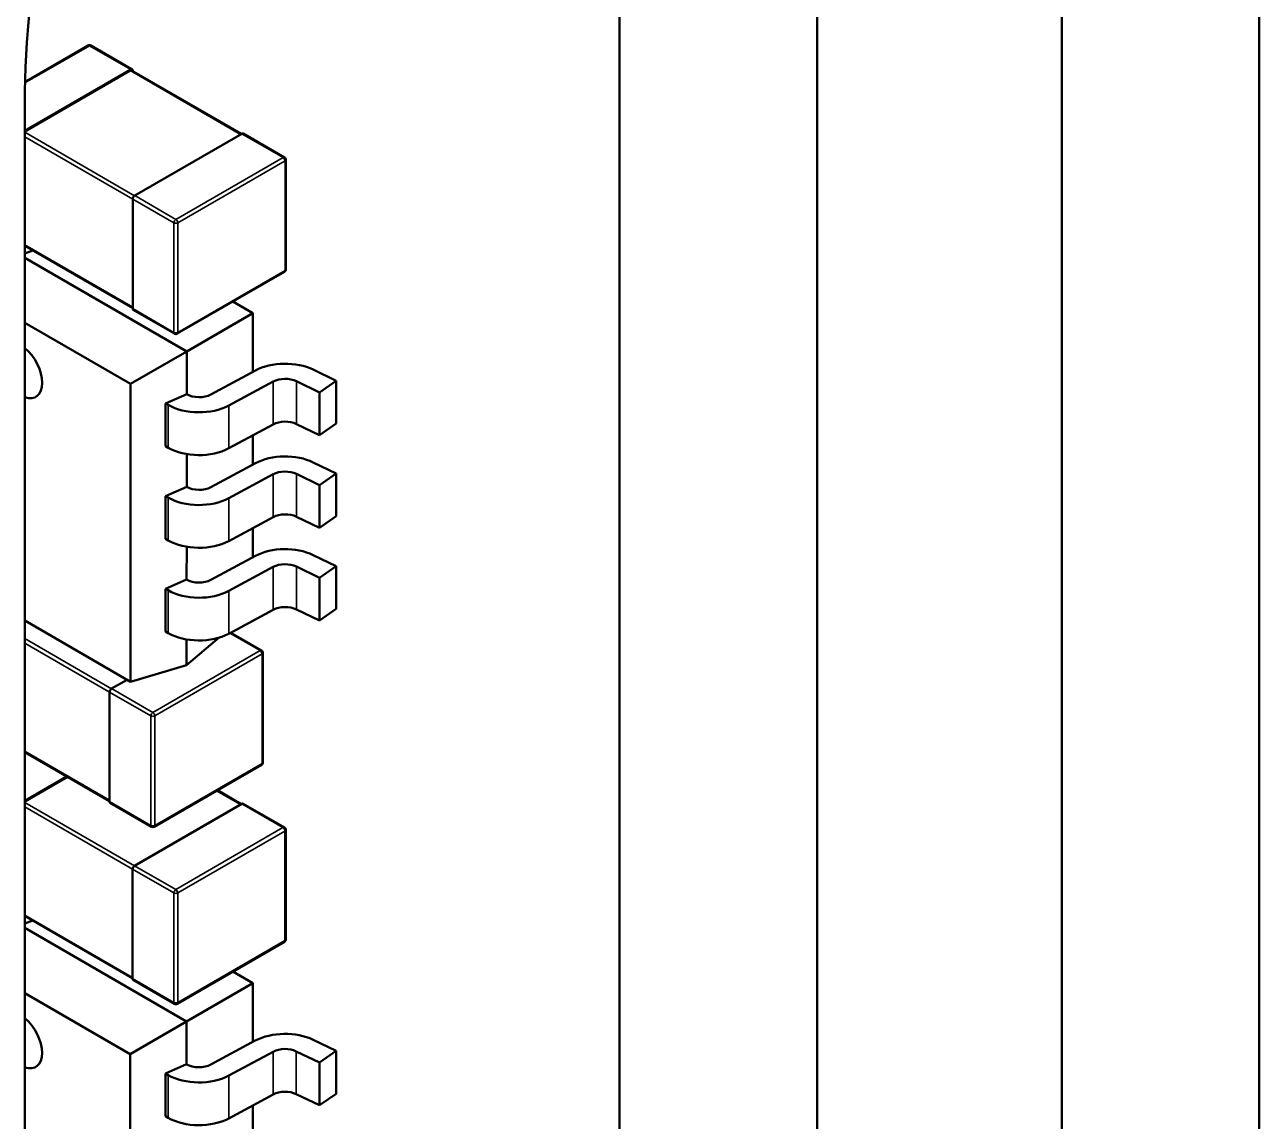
# Model space of a CAD drawing. Header units: millimetres. Extents: x 3137 to 5094, y 789 to 1822.
# Drawn here: x 4221.71 to 4228.78, y 1610.86 to 1617.14 of the extents above; entities that cross this region are included whole.
import ezdxf

# ---------------------------------------------------------------- set-up
doc = ezdxf.new("R2010")
doc.units = ezdxf.units.MM
doc.header["$LTSCALE"] = 1.8
doc.layers.add('외형선(ISO)', color=7, linetype='Continuous', lineweight=50)
doc.layers.add('좁은 외형선(ISO)', color=7, linetype='Continuous', lineweight=35)

msp = doc.modelspace()

# ---------------------------------------------------------------- linework, layer by layer
at = {"layer": '외형선(ISO)'}
for p, q in [((4226.2454, 1601.4182), (4226.2454, 1623.2251)), ((4225.1122, 1600.7639), (4225.1122, 1622.736)), ((4227.6459, 1592.8482), (4227.6459, 1621.4256)), ((4228.7773, 1620.7724), (4228.7773, 1592.195)), ((4221.7078, 1616.8111), (4222.0694, 1617.0199)), ((4222.0855, 1617.0199), (4222.3216, 1616.8835)), ((4222.3136, 1616.8827), (4221.7062, 1616.5321)), ((4221.7062, 1616.528), (4222.3101, 1616.8766)), ((4222.3181, 1616.8774), (4222.9476, 1616.5138)), ((4222.3249, 1616.8735), (4222.3249, 1616.8762)), ((4221.7062, 1588.1125), (4221.7062, 1616.6899)), ((4222.3363, 1616.1608), (4222.95, 1616.5152)), ((4222.958, 1616.516), (4223.1942, 1616.3796)), ((4223.2021, 1615.7387), (4223.2022, 1616.3657)), ((4222.3248, 1615.5142), (4222.3249, 1616.1412)), ((4222.3248, 1615.5162), (4221.7062, 1615.8734)), ((4221.7062, 1615.8296), (4221.7531, 1615.8463)), ((4221.7062, 1615.8046), (4222.6341, 1615.2687)), ((4223.1941, 1615.7248), (4222.5803, 1615.3705)), ((4222.8988, 1615.5543), (4223.0138, 1615.4879)), ((4222.5643, 1615.3705), (4222.3281, 1615.5069)), ((4222.6341, 1615.2687), (4223.0138, 1615.4879)), ((4223.0138, 1615.4879), (4223.0137, 1615.1519)), ((4222.3115, 1615.0824), (4221.7062, 1615.432)), ((4222.6341, 1615.2687), (4222.3115, 1615.0824)), ((4222.6341, 1615.2687), (4222.6341, 1615.0238)), ((4222.773, 1615.0223), (4223.0278, 1615.1595)), ((4223.359, 1615.1645), (4223.4911, 1615.1005)), ((4222.3113, 1613.3781), (4222.3115, 1615.0824)), ((4223.1301, 1615.0961), (4222.8753, 1614.959)), ((4223.3946, 1615.0341), (4223.2626, 1615.0981)), ((4223.4911, 1615.1005), (4223.3946, 1615.0341)), ((4223.3946, 1614.7892), (4223.3946, 1615.0341)), ((4223.491, 1614.8555), (4223.4911, 1615.1005)), ((4222.5131, 1614.9711), (4222.6341, 1615.0238)), ((4222.5131, 1614.7262), (4222.5131, 1614.9711)), ((4222.528, 1614.9625), (4222.5131, 1614.9711)), ((4223.13, 1614.8512), (4222.8753, 1614.7141)), ((4223.3946, 1614.7892), (4223.2625, 1614.8532)), ((4223.491, 1614.8555), (4223.3946, 1614.7892)), ((4223.0137, 1614.7886), (4223.0137, 1614.6213)), ((4222.528, 1614.7176), (4222.5131, 1614.7262)), ((4222.634, 1614.6812), (4222.634, 1614.4931)), ((4222.7729, 1614.4917), (4223.0277, 1614.6288)), ((4223.3589, 1614.6338), (4223.491, 1614.5698)), ((4223.13, 1614.5655), (4222.8752, 1614.4283)), ((4223.3946, 1614.5034), (4223.2625, 1614.5675)), ((4223.491, 1614.5698), (4223.3946, 1614.5034)), ((4223.4909, 1614.3249), (4223.491, 1614.5698)), ((4222.513, 1614.4405), (4222.634, 1614.4931)), ((4223.3945, 1614.2585), (4223.3946, 1614.5034)), ((4222.513, 1614.1955), (4222.513, 1614.4405)), ((4222.5279, 1614.4318), (4222.513, 1614.4405)), ((4223.4909, 1614.3249), (4223.3945, 1614.2585)), ((4223.1299, 1614.3205), (4222.8752, 1614.1834)), ((4223.0136, 1614.2579), (4223.0136, 1614.0906)), ((4223.3945, 1614.2585), (4223.2624, 1614.3225)), ((4222.5279, 1614.1869), (4222.513, 1614.1955)), ((4222.634, 1614.1505), (4222.6339, 1613.9624)), ((4222.7728, 1613.961), (4223.0276, 1614.0982)), ((4223.3588, 1614.1031), (4223.4909, 1614.0391)), ((4223.1299, 1614.0348), (4222.8751, 1613.8976)), ((4223.3945, 1613.9728), (4223.2624, 1614.0368)), ((4223.3944, 1613.7278), (4223.3945, 1613.9728)), ((4223.4909, 1614.0391), (4223.3945, 1613.9728)), ((4223.4908, 1613.7942), (4223.4909, 1614.0391)), ((4222.5129, 1613.9098), (4222.6339, 1613.9624)), ((4222.5129, 1613.6649), (4222.5129, 1613.9098)), ((4222.5279, 1613.9012), (4222.5129, 1613.9098)), ((4223.1299, 1613.7899), (4222.8751, 1613.6527)), ((4223.3944, 1613.7278), (4223.2623, 1613.7919)), ((4223.4908, 1613.7942), (4223.3944, 1613.7278)), ((4221.7062, 1613.7276), (4222.3113, 1613.3781)), ((4222.5278, 1613.6562), (4222.5129, 1613.6649)), ((4222.8195, 1613.6301), (4222.6338, 1613.4726)), ((4222.6339, 1613.6198), (4222.6338, 1613.4726)), ((4222.8861, 1613.6586), (4223.0622, 1613.557)), ((4223.0702, 1613.5431), (4223.0701, 1612.9161)), ((4222.3113, 1613.3781), (4222.6338, 1613.4726)), ((4222.2042, 1613.3382), (4222.2923, 1613.3891)), ((4222.1928, 1612.6916), (4222.1929, 1613.3186)), ((4221.7062, 1612.9746), (4222.1928, 1612.6936)), ((4221.7062, 1612.9743), (4221.7065, 1612.9744)), ((4222.4483, 1612.5479), (4223.0621, 1612.9022)), ((4221.9474, 1612.8353), (4221.7062, 1612.6961)), ((4221.7062, 1612.692), (4221.9509, 1612.8333)), ((4222.8099, 1612.7566), (4222.947, 1612.6774)), ((4222.1961, 1612.6843), (4222.4323, 1612.5479)), ((4222.3356, 1612.3245), (4222.9494, 1612.6788)), ((4222.9574, 1612.6796), (4223.1936, 1612.5432)), ((4223.2015, 1611.9023), (4223.2016, 1612.5294)), ((4222.3242, 1611.6779), (4222.3243, 1612.3049)), ((4222.3242, 1611.6798), (4221.7062, 1612.0367)), ((4221.7062, 1611.9934), (4221.7525, 1612.01)), ((4221.7062, 1611.9679), (4222.6335, 1611.4323)), ((4223.1935, 1611.8885), (4222.5797, 1611.5341)), ((4222.8981, 1611.718), (4223.0132, 1611.6515)), ((4222.5637, 1611.5341), (4222.3275, 1611.6705)), ((4222.6335, 1611.4323), (4223.0132, 1611.6515)), ((4223.0132, 1611.6515), (4223.0131, 1611.3156)), ((4222.3109, 1611.2461), (4221.7062, 1611.5953)), ((4222.6335, 1611.4323), (4222.3109, 1611.2461)), ((4222.6335, 1611.4323), (4222.6335, 1611.1874)), ((4222.7724, 1611.186), (4223.0271, 1611.3231)), ((4223.3583, 1611.3281), (4223.4904, 1611.2641)), ((4222.3106, 1609.5418), (4222.3109, 1611.2461)), ((4223.1294, 1611.2598), (4222.8747, 1611.1226)), ((4223.394, 1611.1978), (4223.2619, 1611.2618)), ((4223.4904, 1611.2641), (4223.394, 1611.1978)), ((4223.4904, 1611.0192), (4223.4904, 1611.2641)), ((4222.5125, 1611.1348), (4222.6335, 1611.1874)), ((4223.394, 1610.9528), (4223.394, 1611.1978)), ((4222.5125, 1610.8898), (4222.5125, 1611.1348)), ((4222.5274, 1611.1262), (4222.5125, 1611.1348)), ((4223.1294, 1611.0149), (4222.8746, 1610.8777)), ((4223.394, 1610.9528), (4223.2619, 1611.0168)), ((4223.4904, 1611.0192), (4223.394, 1610.9528)), ((4223.0131, 1610.9522), (4223.013, 1610.7849)), ((4222.5274, 1610.8812), (4222.5125, 1610.8898))]:
    msp.add_line(p, q, dxfattribs=at)
for centre, start, end in [((4222.0774, 1617.0061), 59.99059, 120), ((4223.1862, 1616.3657), 359.99059, 59.99059), ((4223.1861, 1615.7387), 300, 359.99059), ((4222.5723, 1615.3843), 239.99059, 300), ((4223.0542, 1613.5431), 359.99058, 59.99059), ((4223.0541, 1612.9161), 300, 359.99058), ((4222.4403, 1612.5617), 239.99059, 300), ((4223.1856, 1612.5294), 359.99059, 59.99059), ((4223.1855, 1611.9023), 300, 359.99059), ((4222.5717, 1611.548), 239.99059, 300)]:
    msp.add_arc(centre, 0.016, start, end, dxfattribs=at)
for centre, major_axis, ratio, start_param, end_param in [((4225.2418, 1618.7311), (2.5, 4.3301), 0.57735, 5.497787, 8.63938), ((4222.3101, 1616.8636), (0.008, 0.0139), 0.577241, 0, 0.785493), ((4222.3136, 1616.8697), (0.008, 0.0139), 0.577241, 5.497882, 7.068678), ((4222.95, 1616.5021), (0.008, 0.0139), 0.577241, 0, 0.785493), ((4222.3363, 1616.1478), (0.008, 0.0139), 0.577241, 0.785493, 2.356289), ((4222.3361, 1615.5207), (-0.008, -0.0139), 0.577241, 5.497882, 6.283185), ((4221.683, 1615.1607), (0.0877, -0.1519), 0.57735, 5.686113, 8.451054), ((4223.1983, 1615.0539), (0.25, 0), 0.57746, 0.872759, 2.321383), ((4223.1983, 1615.0539), (-0.1, 0), 0.57746, 4.014352, 5.462975), ((4222.7048, 1615.0646), (-0.25, 0), 0.57746, 0.785493, 2.321383), ((4222.7048, 1615.0646), (0.1, 0), 0.57746, 3.927086, 5.462975), ((4223.1982, 1614.809), (-0.1, 0), 0.57746, 4.014352, 5.462975), ((4222.7048, 1614.8197), (-0.25, 0), 0.57746, 0.785493, 2.321383), ((4223.1982, 1614.5232), (0.25, 0), 0.57746, 0.872759, 2.321383), ((4223.1982, 1614.5232), (-0.1, 0), 0.57746, 4.014352, 5.462975), ((4222.7047, 1614.5339), (0.1, 0), 0.57746, 3.927086, 5.462975), ((4222.7047, 1614.5339), (-0.25, 0), 0.57746, 0.785493, 2.321383), ((4223.1981, 1614.2783), (-0.1, 0), 0.57746, 4.014352, 5.462975), ((4222.7047, 1614.289), (-0.25, 0), 0.57746, 0.785493, 2.321383), ((4223.1981, 1613.9926), (0.25, 0), 0.57746, 0.872759, 2.321383), ((4223.1981, 1613.9926), (-0.1, 0), 0.57746, 4.014352, 5.462975), ((4222.7046, 1614.0032), (-0.25, 0), 0.57746, 0.785493, 2.321383), ((4222.7046, 1614.0032), (0.1, 0), 0.57746, 3.927086, 5.462975), ((4223.1981, 1613.7476), (-0.1, 0), 0.57746, 4.014352, 5.462975), ((4222.7046, 1613.7583), (-0.25, 0), 0.57746, 0.785493, 2.321383), ((4222.2042, 1613.3252), (0.008, 0.0139), 0.577241, 0.785493, 2.356289), ((4222.2041, 1612.6981), (-0.008, -0.0139), 0.577241, 5.497882, 6.283185), ((4222.9494, 1612.6658), (0.008, 0.0139), 0.577241, 0, 0.785493), ((4222.3356, 1612.3114), (0.008, 0.0139), 0.577241, 0.785493, 2.356289), ((4222.3355, 1611.6844), (-0.008, -0.0139), 0.577241, 5.497882, 6.283185), ((4221.6824, 1611.3243), (0.0877, -0.1519), 0.57735, 5.691292, 8.445875), ((4223.1976, 1611.2175), (0.25, 0), 0.57746, 0.872759, 2.321383), ((4223.1976, 1611.2175), (-0.1, 0), 0.57746, 4.014352, 5.462975), ((4222.7042, 1611.2282), (0.1, 0), 0.57746, 3.927086, 5.462975), ((4222.7042, 1611.2282), (-0.25, 0), 0.57746, 0.785493, 2.321383), ((4223.1976, 1610.9726), (-0.1, 0), 0.57746, 4.014352, 5.462975), ((4222.7041, 1610.9833), (-0.25, 0), 0.57746, 0.785493, 2.321383)]:
    msp.add_ellipse(centre, major_axis=major_axis, ratio=ratio, start_param=start_param, end_param=end_param, dxfattribs=at)
at = {"layer": '좁은 외형선(ISO)'}
for p, q in [((4222.0775, 1617.0191), (4221.7076, 1616.8056)), ((4222.3136, 1616.8827), (4222.0775, 1617.0191)), ((4222.3101, 1616.8766), (4222.943, 1616.5111)), ((4221.7062, 1616.5239), (4222.3356, 1616.1604)), ((4222.3249, 1616.1404), (4221.7062, 1616.4978)), ((4222.95, 1616.5152), (4223.1862, 1616.3788)), ((4222.5724, 1616.0244), (4223.1862, 1616.3788)), ((4222.5837, 1616.0048), (4223.1975, 1616.3592)), ((4223.1975, 1616.3592), (4223.1974, 1615.7322)), ((4222.3249, 1616.1412), (4222.5611, 1616.0048)), ((4222.3363, 1616.1608), (4222.5724, 1616.0244)), ((4222.561, 1615.3778), (4222.5611, 1616.0048)), ((4222.5836, 1615.3778), (4222.5837, 1616.0048)), ((4222.3248, 1615.5216), (4221.7062, 1615.8788)), ((4223.1974, 1615.7322), (4222.5836, 1615.3778)), ((4222.3248, 1615.5142), (4222.561, 1615.3778)), ((4223.13, 1614.8512), (4223.1301, 1615.0961)), ((4223.2625, 1614.8532), (4223.2626, 1615.0981)), ((4222.528, 1614.7176), (4222.528, 1614.9625)), ((4222.8753, 1614.7141), (4222.8753, 1614.959)), ((4223.1299, 1614.3205), (4223.13, 1614.5655)), ((4223.2624, 1614.3225), (4223.2625, 1614.5675)), ((4222.5279, 1614.1869), (4222.5279, 1614.4318)), ((4222.8752, 1614.1834), (4222.8752, 1614.4283)), ((4223.1299, 1613.7899), (4223.1299, 1614.0348)), ((4223.2623, 1613.7919), (4223.2624, 1614.0368)), ((4222.5278, 1613.6562), (4222.5279, 1613.9012)), ((4222.8751, 1613.6527), (4222.8751, 1613.8976)), ((4222.2035, 1613.3378), (4221.7062, 1613.625)), ((4222.8813, 1613.656), (4223.0542, 1613.5562)), ((4221.7062, 1613.5989), (4222.1929, 1613.3178)), ((4223.0542, 1613.5562), (4222.4404, 1613.2018)), ((4222.4517, 1613.1822), (4223.0655, 1613.5366)), ((4223.0655, 1613.5366), (4223.0654, 1612.9096)), ((4222.4404, 1613.2018), (4222.2042, 1613.3382)), ((4222.1929, 1613.3186), (4222.4291, 1613.1822)), ((4222.429, 1612.5552), (4222.4291, 1613.1822)), ((4222.4516, 1612.5552), (4222.4517, 1613.1822)), ((4221.7062, 1612.98), (4222.1928, 1612.699)), ((4221.7112, 1612.9717), (4221.7062, 1612.9688)), ((4223.0654, 1612.9096), (4222.4516, 1612.5552)), ((4222.8052, 1612.7539), (4222.9423, 1612.6747)), ((4221.7062, 1612.6872), (4222.3349, 1612.324)), ((4222.3243, 1612.3041), (4221.7062, 1612.661)), ((4222.1928, 1612.6916), (4222.429, 1612.5552)), ((4222.9494, 1612.6788), (4223.1856, 1612.5424)), ((4222.5718, 1612.1881), (4223.1856, 1612.5424)), ((4222.5831, 1612.1685), (4223.1969, 1612.5228)), ((4223.1969, 1612.5228), (4223.1968, 1611.8958)), ((4222.3243, 1612.3049), (4222.5605, 1612.1685)), ((4222.3356, 1612.3245), (4222.5718, 1612.1881)), ((4222.5604, 1611.5415), (4222.5605, 1612.1685)), ((4222.583, 1611.5415), (4222.5831, 1612.1685)), ((4222.3242, 1611.6852), (4221.7062, 1612.0421)), ((4223.1968, 1611.8958), (4222.583, 1611.5415)), ((4222.3242, 1611.6779), (4222.5604, 1611.5415)), ((4223.1294, 1611.0149), (4223.1294, 1611.2598)), ((4223.2619, 1611.0168), (4223.2619, 1611.2618)), ((4222.5274, 1610.8812), (4222.5274, 1611.1262)), ((4222.8746, 1610.8777), (4222.8747, 1611.1226))]:
    msp.add_line(p, q, dxfattribs=at)
for centre, major_axis, ratio, start_param, end_param in [((4222.0774, 1617.0061), (-0.008, 0.0139), 0.57735, 5.497597, 6.283185), ((4222.0774, 1617.0061), (0.008, 0.0139), 0.577241, 0, 0.785493), ((4223.1862, 1616.3657), (0.008, 0.0139), 0.577241, 0, 0.785493), ((4223.1862, 1616.3657), (0.008, -0.0139), 0.57735, 0.785208, 2.356005), ((4223.1862, 1616.3657), (0.016, 0), 0.57746, 5.497882, 6.283185), ((4222.5724, 1616.0114), (0.008, 0.0139), 0.577241, 0.785493, 2.356289), ((4222.5724, 1616.0114), (0.008, -0.0139), 0.57735, 0.785208, 2.356005), ((4222.5724, 1616.0114), (0.016, 0), 0.57746, 3.927086, 5.497882), ((4223.1861, 1615.7387), (0.008, -0.0139), 0.57735, 0, 0.785208), ((4223.1861, 1615.7387), (0.016, 0), 0.57746, 5.497882, 6.283185), ((4222.5723, 1615.3843), (-0.008, -0.0139), 0.577241, 5.497882, 6.283185), ((4222.5723, 1615.3843), (0.016, 0), 0.57746, 3.927086, 5.497882), ((4222.5723, 1615.3843), (0.008, -0.0139), 0.57735, 0, 0.785208), ((4223.0542, 1613.5431), (0.008, 0.0139), 0.577241, 0, 0.785493), ((4223.0542, 1613.5431), (0.008, -0.0139), 0.57735, 0.785208, 2.356005), ((4223.0542, 1613.5431), (0.016, 0), 0.57746, 5.497882, 6.283185), ((4222.4404, 1613.1887), (0.008, 0.0139), 0.577241, 0.785493, 2.356289), ((4222.4404, 1613.1887), (0.008, -0.0139), 0.57735, 0.785208, 2.356005), ((4222.4404, 1613.1887), (0.016, 0), 0.57746, 3.927086, 5.497882), ((4223.0541, 1612.9161), (0.016, 0), 0.57746, 5.497882, 6.283185), ((4223.0541, 1612.9161), (0.008, -0.0139), 0.57735, 0, 0.785208), ((4222.4403, 1612.5617), (-0.008, -0.0139), 0.577241, 5.497882, 6.283185), ((4222.4403, 1612.5617), (0.016, 0), 0.57746, 3.927086, 5.497882), ((4222.4403, 1612.5617), (0.008, -0.0139), 0.57735, 0, 0.785208), ((4223.1856, 1612.5294), (0.008, 0.0139), 0.577241, 0, 0.785493), ((4223.1856, 1612.5294), (0.008, -0.0139), 0.57735, 0.785208, 2.356005), ((4223.1856, 1612.5294), (0.016, 0), 0.57746, 5.497882, 6.283185), ((4222.5718, 1612.175), (0.008, 0.0139), 0.577241, 0.785493, 2.356289), ((4222.5718, 1612.175), (0.016, 0), 0.57746, 3.927086, 5.497882), ((4222.5718, 1612.175), (0.008, -0.0139), 0.57735, 0.785208, 2.356005), ((4223.1855, 1611.9023), (0.008, -0.0139), 0.57735, 0, 0.785208), ((4223.1855, 1611.9023), (0.016, 0), 0.57746, 5.497882, 6.283185), ((4222.5717, 1611.548), (-0.008, -0.0139), 0.577241, 5.497882, 6.283185), ((4222.5717, 1611.548), (0.016, 0), 0.57746, 3.927086, 5.497882), ((4222.5717, 1611.548), (0.008, -0.0139), 0.57735, 0, 0.785208)]:
    msp.add_ellipse(centre, major_axis=major_axis, ratio=ratio, start_param=start_param, end_param=end_param, dxfattribs=at)

doc.saveas('drawing.dxf')
